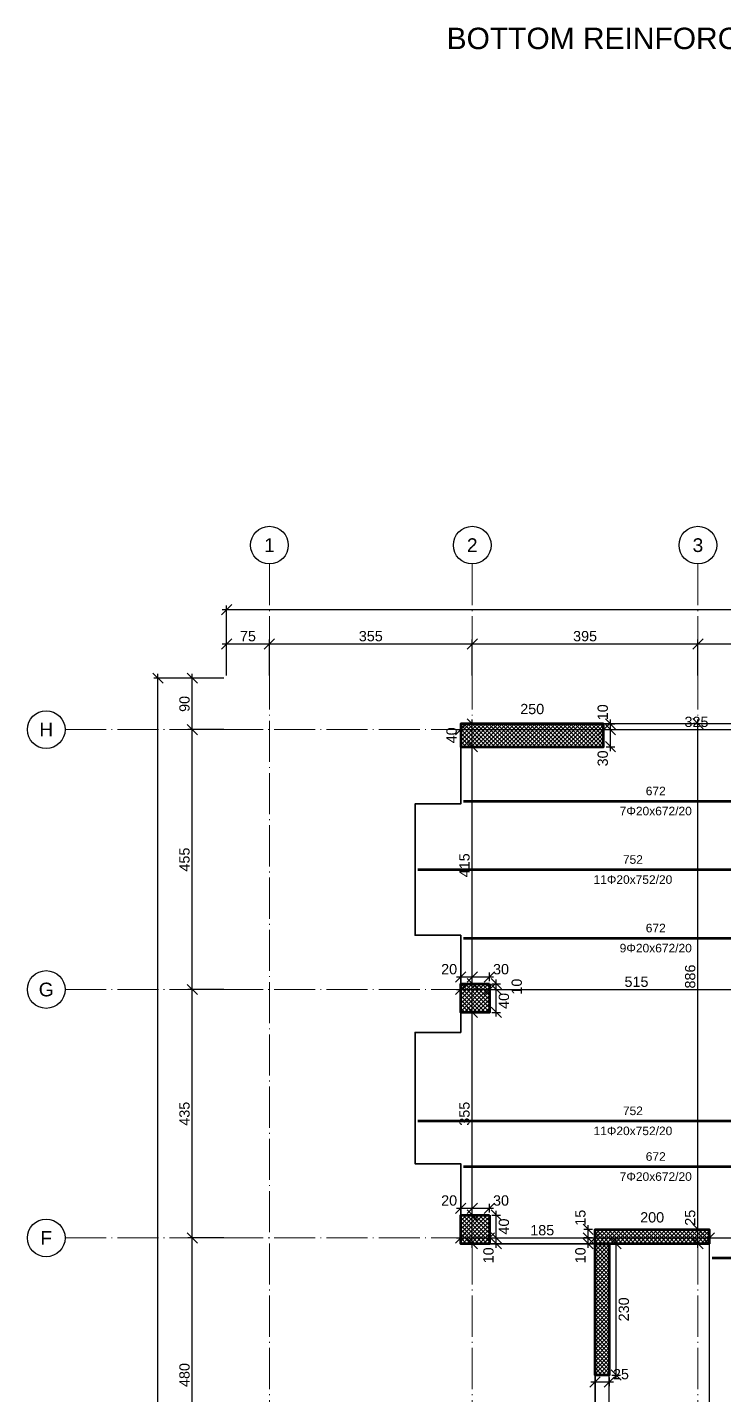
# Model space of a CAD drawing. Header units: millimetres. Extents: x -404 to 6018, y -5139 to 7890.
# Drawn here: x -349 to 870, y -2904 to -511 of the extents above; entities that cross this region are included whole.
import ezdxf
from ezdxf.enums import TextEntityAlignment as Align

# ---------------------------------------------------------------- set-up
doc = ezdxf.new("R2010")
doc.units = ezdxf.units.MM
doc.linetypes.add('ZWCAD_ISO04W100', pattern=[30.5, 24, -3, 0.5, -3])
for name, color, linetype, lineweight in [('AXIS LINES', 255, 'ZWCAD_ISO04W100', 13), ('COLUMN', 140, 'Continuous', 53), ('SLAB', 3, 'Continuous', 35), ('WALL', 10, 'Continuous', 53)]:
    doc.layers.add(name, color=color, linetype=linetype, lineweight=lineweight)
for name, color, linetype in [('FW_AXIS', 7, 'Continuous'), ('FW_COLUMN_HATCH', 8, 'Continuous'), ('FW_DIM', 7, 'Continuous'), ('FW_WALL_HATCH', 8, 'Continuous'), ('OPENING', 7, 'Continuous'), ('REB_NOTES', 7, 'Continuous'), ('REB_TOP_MESH_X', 5, 'Continuous'), ('REB_TOP_MESH_X_TEXT', 5, 'Continuous')]:
    doc.layers.add(name, color=color, linetype=linetype)
doc.styles.add('REBAR_TXT', font='arial.ttf')
doc.styles.get("Standard").update_dxf_attribs({"font": 'arial.ttf'})
doc.dimstyles.new('FW_DIM', dxfattribs={"dimtxt": 18, "dimasz": 9, "dimexe": 7.5, "dimexo": 4.5, "dimgap": 4.5, "dimtad": 1, "dimdec": 0, "dimtxsty": 'Standard', "dimtsz": 9, "dimcen": 2.5, "dimdle": 7.5, "dimclrd": 256, "dimclre": 256, "dimclrt": 7, "dimazin": 3, "dimtfac": 1, "dimtmove": 2, "dimatfit": 3})
doc.dimstyles.new('REBAR M-200', dxfattribs={"dimtxt": 15, "dimasz": 15, "dimexe": 25, "dimexo": 12.5, "dimgap": 10, "dimtad": 1, "dimdec": 0, "dimtxsty": 'Standard', "dimblk": 'NONE', "dimcen": 50, "dimse1": 1, "dimse2": 1, "dimclrd": 6, "dimclre": 6, "dimclrt": 7, "dimazin": 3, "dimtfac": 1, "dimtmove": 2, "dimatfit": 3, "dimldrblk": 'NONE', "dimlwd": 53})

# ---------------------------------------------------------------- blocks, each defined once
blk = doc.blocks.new('*D818')
at = {"color": 6, "lineweight": 53}
blk.add_line((335, -2425.1), (1087.5, -2425.1), dxfattribs=at)
at = {"layer": 'Defpoints'}
for p in [(335, -2425.1), (335, -2425.1), (1087.5, -2425.1)]:
    blk.add_point(p, dxfattribs=at)
at = {"layer": 'REB_TOP_MESH_X', "color": 7, "insert": (711.2, -2407.6), "char_height": 15, "attachment_point": 5}
blk.add_mtext('752', dxfattribs=at)
blk = doc.blocks.new('_NONE')
blk = doc.blocks.new('*D822')
at = {"color": 6, "lineweight": 53}
blk.add_line((335, -1985.1), (1087.5, -1985.1), dxfattribs=at)
at = {"layer": 'Defpoints'}
for p in [(335, -1985.1), (335, -1985.1), (1087.5, -1985.1)]:
    blk.add_point(p, dxfattribs=at)
at = {"layer": 'REB_TOP_MESH_X', "color": 7, "insert": (711.2, -1967.6), "char_height": 15, "attachment_point": 5}
blk.add_mtext('752', dxfattribs=at)
blk = doc.blocks.new('*D826')
at = {"color": 6, "lineweight": 53}
blk.add_line((415, -2105.1), (1087.5, -2105.1), dxfattribs=at)
at = {"layer": 'Defpoints'}
for p in [(415, -2105.1), (415, -2105.1), (1087.5, -2105.1)]:
    blk.add_point(p, dxfattribs=at)
at = {"layer": 'REB_TOP_MESH_X', "color": 7, "insert": (751.2, -2087.6), "char_height": 15, "attachment_point": 5}
blk.add_mtext('672', dxfattribs=at)
blk = doc.blocks.new('*D834')
at = {"color": 6, "lineweight": 53}
blk.add_line((415, -2505.1), (1087.5, -2505.1), dxfattribs=at)
at = {"layer": 'Defpoints'}
for p in [(415, -2505.1), (415, -2505.1), (1087.5, -2505.1)]:
    blk.add_point(p, dxfattribs=at)
at = {"layer": 'REB_TOP_MESH_X', "color": 7, "insert": (751.2, -2487.6), "char_height": 15, "attachment_point": 5}
blk.add_mtext('672', dxfattribs=at)
blk = doc.blocks.new('*D838')
at = {"color": 6, "lineweight": 53}
blk.add_line((415, -1865.1), (1087.5, -1865.1), dxfattribs=at)
at = {"layer": 'Defpoints'}
for p in [(415, -1865.1), (415, -1865.1), (1087.5, -1865.1)]:
    blk.add_point(p, dxfattribs=at)
at = {"layer": 'REB_TOP_MESH_X', "color": 7, "insert": (751.2, -1847.6), "char_height": 15, "attachment_point": 5}
blk.add_mtext('672', dxfattribs=at)
blk = doc.blocks.new('*D894')
at = {"color": 6, "lineweight": 53}
blk.add_line((850, -2665.1), (1674, -2665.1), dxfattribs=at)
at = {"layer": 'Defpoints'}
for p in [(850, -2665.1), (850, -2665.1), (1674, -2665.1)]:
    blk.add_point(p, dxfattribs=at)
at = {"layer": 'REB_TOP_MESH_X', "color": 7, "insert": (1262, -2647.6), "char_height": 15, "attachment_point": 5}
blk.add_mtext('824', dxfattribs=at)
blk = doc.blocks.new('_Oblique')
at = {"color": 0, "linetype": 'ByBlock', "lineweight": -2}
blk.add_line((-0.5, -0.5), (0.5, 0.5), dxfattribs=at)
blk = doc.blocks.new('*D911')
for p, q in [((640.4, -2630.1), (625.4, -2630.1)), ((632.9, -2647.6), (632.9, -2622.6)), ((640.4, -2640.1), (625.4, -2640.1))]:
    blk.add_line(p, q)
at = {"layer": 'Defpoints'}
for p in [(644.9, -2630.1), (632.9, -2640.1), (644.9, -2640.1)]:
    blk.add_point(p, dxfattribs=at)
at = {"layer": 'FW_DIM', "xscale": 18, "yscale": 18, "rotation": 90}
for p in [(632.9, -2630.1), (632.9, -2640.1)]:
    blk.add_blockref('_OBLIQUE', p, dxfattribs=at)
at = {"layer": 'FW_DIM', "color": 7, "insert": (619.4, -2660.5), "char_height": 18, "attachment_point": 5, "rotation": 90}
blk.add_mtext('10', dxfattribs=at)
blk = doc.blocks.new('*D912')
for p, q in [((632.9, -2637.6), (632.9, -2607.6)), ((640.4, -2615.1), (625.4, -2615.1)), ((640.4, -2630.1), (625.4, -2630.1))]:
    blk.add_line(p, q)
at = {"layer": 'Defpoints'}
for p in [(632.9, -2630.1), (644.9, -2615.1), (644.9, -2630.1)]:
    blk.add_point(p, dxfattribs=at)
at = {"layer": 'FW_DIM', "xscale": 18, "yscale": 18, "rotation": 90}
for p in [(632.9, -2615.1), (632.9, -2630.1)]:
    blk.add_blockref('_OBLIQUE', p, dxfattribs=at)
at = {"layer": 'FW_DIM', "color": 7, "insert": (619.4, -2594.7), "char_height": 18, "attachment_point": 5, "rotation": 90}
blk.add_mtext('15', dxfattribs=at)
blk = doc.blocks.new('*D913')
for p, q in [((637.4, -2882.1), (677.4, -2882.1)), ((644.9, -2874.6), (644.9, -2889.6)), ((669.9, -2874.6), (669.9, -2889.6))]:
    blk.add_line(p, q)
at = {"layer": 'Defpoints'}
for p in [(644.9, -2870.1), (669.9, -2870.1), (644.9, -2882.1)]:
    blk.add_point(p, dxfattribs=at)
at = {"layer": 'FW_DIM', "xscale": 18, "yscale": 18}
for p in [(644.9, -2882.1), (669.9, -2882.1)]:
    blk.add_blockref('_OBLIQUE', p, dxfattribs=at)
at = {"layer": 'FW_DIM', "color": 7, "insert": (690.3, -2868.6), "char_height": 18, "attachment_point": 5}
blk.add_mtext('25', dxfattribs=at)
blk = doc.blocks.new('*D914')
for p, q in [((681.9, -2877.6), (681.9, -2632.6)), ((674.4, -2640.1), (689.4, -2640.1)), ((674.4, -2870.1), (689.4, -2870.1))]:
    blk.add_line(p, q)
at = {"layer": 'Defpoints'}
for p in [(669.9, -2640.1), (669.9, -2870.1), (681.9, -2870.1)]:
    blk.add_point(p, dxfattribs=at)
at = {"layer": 'FW_DIM', "xscale": 18, "yscale": 18, "rotation": 90}
for p in [(681.9, -2640.1), (681.9, -2870.1)]:
    blk.add_blockref('_OBLIQUE', p, dxfattribs=at)
at = {"layer": 'FW_DIM', "color": 7, "insert": (695.4, -2755.1), "char_height": 18, "attachment_point": 5, "rotation": 90}
blk.add_mtext('230', dxfattribs=at)
blk = doc.blocks.new('*D915')
for p, q in [((664.5, -1740.1), (679.5, -1740.1)), ((672, -1777.6), (672, -1732.6)), ((664.5, -1770.1), (679.5, -1770.1))]:
    blk.add_line(p, q)
at = {"layer": 'Defpoints'}
for p in [(660, -1740.1), (660, -1770.1), (672, -1770.1)]:
    blk.add_point(p, dxfattribs=at)
at = {"layer": 'FW_DIM', "xscale": 18, "yscale": 18, "rotation": 90}
for p in [(672, -1740.1), (672, -1770.1)]:
    blk.add_blockref('_OBLIQUE', p, dxfattribs=at)
at = {"layer": 'FW_DIM', "color": 7, "insert": (658.5, -1790.5), "char_height": 18, "attachment_point": 5, "rotation": 90}
blk.add_mtext('30', dxfattribs=at)
blk = doc.blocks.new('*D916')
for p, q in [((672, -1747.6), (672, -1722.6)), ((664.5, -1730.1), (679.5, -1730.1)), ((664.5, -1740.1), (679.5, -1740.1))]:
    blk.add_line(p, q)
at = {"layer": 'Defpoints'}
for p in [(660, -1730.1), (660, -1740.1), (672, -1740.1)]:
    blk.add_point(p, dxfattribs=at)
at = {"layer": 'FW_DIM', "xscale": 18, "yscale": 18, "rotation": 90}
for p in [(672, -1730.1), (672, -1740.1)]:
    blk.add_blockref('_OBLIQUE', p, dxfattribs=at)
at = {"layer": 'FW_DIM', "color": 7, "insert": (658.5, -1709.7), "char_height": 18, "attachment_point": 5, "rotation": 90}
blk.add_mtext('10', dxfattribs=at)
blk = doc.blocks.new('*D937')
for p, q in [((402.5, -2173.1), (437.5, -2173.1)), ((410, -2180.6), (410, -2165.6)), ((430, -2180.6), (430, -2165.6))]:
    blk.add_line(p, q)
at = {"layer": 'Defpoints'}
for p in [(410, -2173.1), (410, -2185.1), (430, -2185.1)]:
    blk.add_point(p, dxfattribs=at)
at = {"layer": 'FW_DIM', "xscale": 18, "yscale": 18}
for p in [(410, -2173.1), (430, -2173.1)]:
    blk.add_blockref('_OBLIQUE', p, dxfattribs=at)
at = {"layer": 'FW_DIM', "color": 7, "insert": (389.6, -2159.6), "char_height": 18, "attachment_point": 5}
blk.add_mtext('20', dxfattribs=at)
blk = doc.blocks.new('*D938')
for p, q in [((422.5, -2173.1), (467.5, -2173.1)), ((430, -2180.6), (430, -2165.6)), ((460, -2180.6), (460, -2165.6))]:
    blk.add_line(p, q)
at = {"layer": 'Defpoints'}
for p in [(430, -2173.1), (430, -2185.1), (460, -2185.1)]:
    blk.add_point(p, dxfattribs=at)
at = {"layer": 'FW_DIM', "xscale": 18, "yscale": 18}
for p in [(430, -2173.1), (460, -2173.1)]:
    blk.add_blockref('_OBLIQUE', p, dxfattribs=at)
at = {"layer": 'FW_DIM', "color": 7, "insert": (480.4, -2159.6), "char_height": 18, "attachment_point": 5}
blk.add_mtext('30', dxfattribs=at)
blk = doc.blocks.new('*D939')
for p, q in [((464.5, -2195.1), (479.5, -2195.1)), ((472, -2242.6), (472, -2187.6)), ((464.5, -2235.1), (479.5, -2235.1))]:
    blk.add_line(p, q)
at = {"layer": 'Defpoints'}
for p in [(460, -2195.1), (460, -2235.1), (472, -2235.1)]:
    blk.add_point(p, dxfattribs=at)
at = {"layer": 'FW_DIM', "xscale": 18, "yscale": 18, "rotation": 90}
for p in [(472, -2195.1), (472, -2235.1)]:
    blk.add_blockref('_OBLIQUE', p, dxfattribs=at)
at = {"layer": 'FW_DIM', "color": 7, "insert": (485.5, -2215.1), "char_height": 18, "attachment_point": 5, "rotation": 90}
blk.add_mtext('40', dxfattribs=at)
blk = doc.blocks.new('*D940')
for p, q in [((472, -2202.6), (472, -2177.6)), ((464.5, -2185.1), (479.5, -2185.1)), ((464.5, -2195.1), (479.5, -2195.1))]:
    blk.add_line(p, q)
at = {"layer": 'Defpoints'}
for p in [(460, -2185.1), (460, -2195.1), (472, -2195.1)]:
    blk.add_point(p, dxfattribs=at)
at = {"layer": 'FW_DIM', "xscale": 18, "yscale": 18, "rotation": 90}
for p in [(472, -2185.1), (472, -2195.1)]:
    blk.add_blockref('_OBLIQUE', p, dxfattribs=at)
at = {"layer": 'FW_DIM', "color": 7, "insert": (508, -2190.1), "char_height": 18, "attachment_point": 5, "rotation": 90}
blk.add_mtext('10', dxfattribs=at)
blk = doc.blocks.new('*D949')
for p, q in [((402.5, -2578.1), (437.5, -2578.1)), ((410, -2585.6), (410, -2570.6)), ((430, -2585.6), (430, -2570.6))]:
    blk.add_line(p, q)
at = {"layer": 'Defpoints'}
for p in [(410, -2578.1), (410, -2590.1), (430, -2590.1)]:
    blk.add_point(p, dxfattribs=at)
at = {"layer": 'FW_DIM', "xscale": 18, "yscale": 18}
for p in [(410, -2578.1), (430, -2578.1)]:
    blk.add_blockref('_OBLIQUE', p, dxfattribs=at)
at = {"layer": 'FW_DIM', "color": 7, "insert": (389.6, -2564.6), "char_height": 18, "attachment_point": 5}
blk.add_mtext('20', dxfattribs=at)
blk = doc.blocks.new('*D950')
for p, q in [((422.5, -2578.1), (467.5, -2578.1)), ((430, -2585.6), (430, -2570.6)), ((460, -2585.6), (460, -2570.6))]:
    blk.add_line(p, q)
at = {"layer": 'Defpoints'}
for p in [(430, -2578.1), (430, -2590.1), (460, -2590.1)]:
    blk.add_point(p, dxfattribs=at)
at = {"layer": 'FW_DIM', "xscale": 18, "yscale": 18}
for p in [(430, -2578.1), (460, -2578.1)]:
    blk.add_blockref('_OBLIQUE', p, dxfattribs=at)
at = {"layer": 'FW_DIM', "color": 7, "insert": (480.4, -2564.6), "char_height": 18, "attachment_point": 5}
blk.add_mtext('30', dxfattribs=at)
blk = doc.blocks.new('*D951')
for p, q in [((464.5, -2630.1), (479.5, -2630.1)), ((472, -2647.6), (472, -2622.6)), ((464.5, -2640.1), (479.5, -2640.1))]:
    blk.add_line(p, q)
at = {"layer": 'Defpoints'}
for p in [(460, -2630.1), (460, -2640.1), (472, -2640.1)]:
    blk.add_point(p, dxfattribs=at)
at = {"layer": 'FW_DIM', "xscale": 18, "yscale": 18, "rotation": 90}
for p in [(472, -2630.1), (472, -2640.1)]:
    blk.add_blockref('_OBLIQUE', p, dxfattribs=at)
at = {"layer": 'FW_DIM', "color": 7, "insert": (458.5, -2660.5), "char_height": 18, "attachment_point": 5, "rotation": 90}
blk.add_mtext('10', dxfattribs=at)
blk = doc.blocks.new('*D952')
for p, q in [((472, -2637.6), (472, -2582.6)), ((464.5, -2590.1), (479.5, -2590.1)), ((464.5, -2630.1), (479.5, -2630.1))]:
    blk.add_line(p, q)
at = {"layer": 'Defpoints'}
for p in [(460, -2590.1), (460, -2630.1), (472, -2630.1)]:
    blk.add_point(p, dxfattribs=at)
at = {"layer": 'FW_DIM', "xscale": 18, "yscale": 18, "rotation": 90}
for p in [(472, -2590.1), (472, -2630.1)]:
    blk.add_blockref('_OBLIQUE', p, dxfattribs=at)
at = {"layer": 'FW_DIM', "color": 7, "insert": (485.5, -2610.1), "char_height": 18, "attachment_point": 5, "rotation": 90}
blk.add_mtext('40', dxfattribs=at)
blk = doc.blocks.new('*D1004')
for p, q in [((402.5, -2630.1), (467.5, -2630.1)), ((410, -2625.6), (410, -2622.6)), ((460, -2625.6), (460, -2622.6))]:
    blk.add_line(p, q)
at = {"layer": 'Defpoints'}
for p in [(410, -2630.1), (410, -2630.1), (460, -2630.1)]:
    blk.add_point(p, dxfattribs=at)
at = {"layer": 'FW_DIM', "xscale": 18, "yscale": 18}
for p in [(410, -2630.1), (460, -2630.1)]:
    blk.add_blockref('_OBLIQUE', p, dxfattribs=at)
blk = doc.blocks.new('*D1005')
for p, q in [((452.5, -2630.1), (652.4, -2630.1)), ((460, -2625.6), (460, -2622.6)), ((644.9, -2625.6), (644.9, -2622.6))]:
    blk.add_line(p, q)
at = {"layer": 'Defpoints'}
for p in [(460, -2630.1), (460, -2630.1), (644.9, -2630.1)]:
    blk.add_point(p, dxfattribs=at)
at = {"layer": 'FW_DIM', "xscale": 18, "yscale": 18}
for p in [(460, -2630.1), (644.9, -2630.1)]:
    blk.add_blockref('_OBLIQUE', p, dxfattribs=at)
at = {"layer": 'FW_DIM', "color": 7, "insert": (552.5, -2616.6), "char_height": 18, "attachment_point": 5}
blk.add_mtext('185', dxfattribs=at)
blk = doc.blocks.new('*D1006')
for p, q in [((637.4, -2630.1), (852.4, -2630.1)), ((644.9, -2625.6), (644.9, -2622.6)), ((844.9, -2625.6), (844.9, -2622.6))]:
    blk.add_line(p, q)
at = {"layer": 'Defpoints'}
for p in [(644.9, -2630.1), (644.9, -2630.1), (844.9, -2630.1)]:
    blk.add_point(p, dxfattribs=at)
at = {"layer": 'FW_DIM', "xscale": 18, "yscale": 18}
for p in [(644.9, -2630.1), (844.9, -2630.1)]:
    blk.add_blockref('_OBLIQUE', p, dxfattribs=at)
at = {"layer": 'FW_DIM', "color": 7, "insert": (744.9, -2594.1), "char_height": 18, "attachment_point": 5}
blk.add_mtext('200', dxfattribs=at)
blk = doc.blocks.new('*D1007')
for p, q in [((837.4, -2630.1), (982.5, -2630.1)), ((844.9, -2625.6), (844.9, -2622.6)), ((975, -2625.6), (975, -2622.6))]:
    blk.add_line(p, q)
at = {"layer": 'Defpoints'}
for p in [(844.9, -2630.1), (844.9, -2630.1), (975, -2630.1)]:
    blk.add_point(p, dxfattribs=at)
at = {"layer": 'FW_DIM', "xscale": 18, "yscale": 18}
for p in [(844.9, -2630.1), (975, -2630.1)]:
    blk.add_blockref('_OBLIQUE', p, dxfattribs=at)
at = {"layer": 'FW_DIM', "color": 7, "insert": (910, -2616.6), "char_height": 18, "attachment_point": 5}
blk.add_mtext('130', dxfattribs=at)
blk = doc.blocks.new('*D1012')
for p, q in [((402.4, -2195.1), (467.5, -2195.1)), ((409.9, -2190.6), (409.9, -2187.6)), ((460, -2190.6), (460, -2187.6))]:
    blk.add_line(p, q)
at = {"layer": 'Defpoints'}
for p in [(409.9, -2195.1), (409.9, -2195.1), (460, -2195.1)]:
    blk.add_point(p, dxfattribs=at)
at = {"layer": 'FW_DIM', "xscale": 18, "yscale": 18}
for p in [(409.9, -2195.1), (460, -2195.1)]:
    blk.add_blockref('_OBLIQUE', p, dxfattribs=at)
blk = doc.blocks.new('*D1013')
for p, q in [((452.5, -2195.1), (982.5, -2195.1)), ((460, -2190.6), (460, -2187.6)), ((975, -2190.6), (975, -2187.6))]:
    blk.add_line(p, q)
at = {"layer": 'Defpoints'}
for p in [(460, -2195.1), (460, -2195.1), (975, -2195.1)]:
    blk.add_point(p, dxfattribs=at)
at = {"layer": 'FW_DIM', "xscale": 18, "yscale": 18}
for p in [(460, -2195.1), (975, -2195.1)]:
    blk.add_blockref('_OBLIQUE', p, dxfattribs=at)
at = {"layer": 'FW_DIM', "color": 7, "insert": (717.5, -2181.6), "char_height": 18, "attachment_point": 5}
blk.add_mtext('515', dxfattribs=at)
blk = doc.blocks.new('*D1018')
for p, q in [((402.5, -1740.1), (667.5, -1740.1)), ((410, -1735.6), (410, -1732.6)), ((660, -1735.6), (660, -1732.6))]:
    blk.add_line(p, q)
at = {"layer": 'Defpoints'}
for p in [(410, -1740.1), (410, -1740.1), (660, -1740.1)]:
    blk.add_point(p, dxfattribs=at)
at = {"layer": 'FW_DIM', "xscale": 18, "yscale": 18}
for p in [(410, -1740.1), (660, -1740.1)]:
    blk.add_blockref('_OBLIQUE', p, dxfattribs=at)
at = {"layer": 'FW_DIM', "color": 7, "insert": (535, -1704.1), "char_height": 18, "attachment_point": 5}
blk.add_mtext('250', dxfattribs=at)
blk = doc.blocks.new('*D1019')
for p, q in [((652.5, -1740.1), (992.5, -1740.1)), ((660, -1735.6), (660, -1732.6)), ((985, -1735.6), (985, -1732.6))]:
    blk.add_line(p, q)
at = {"layer": 'Defpoints'}
for p in [(660, -1740.1), (660, -1740.1), (985, -1740.1)]:
    blk.add_point(p, dxfattribs=at)
at = {"layer": 'FW_DIM', "xscale": 18, "yscale": 18}
for p in [(660, -1740.1), (985, -1740.1)]:
    blk.add_blockref('_OBLIQUE', p, dxfattribs=at)
at = {"layer": 'FW_DIM', "color": 7, "insert": (822.5, -1726.6), "char_height": 18, "attachment_point": 5}
blk.add_mtext('325', dxfattribs=at)
blk = doc.blocks.new('*D1034')
for p, q in [((430, -2647.6), (430, -2582.6)), ((425.5, -2590.1), (422.5, -2590.1)), ((425.5, -2640.1), (422.5, -2640.1))]:
    blk.add_line(p, q)
at = {"layer": 'Defpoints'}
for p in [(430, -2590.1), (430, -2640.1), (430, -2640.1)]:
    blk.add_point(p, dxfattribs=at)
at = {"layer": 'FW_DIM', "xscale": 18, "yscale": 18, "rotation": 90}
for p in [(430, -2590.1), (430, -2640.1)]:
    blk.add_blockref('_OBLIQUE', p, dxfattribs=at)
blk = doc.blocks.new('*D1035')
for p, q in [((425.5, -2235.1), (422.5, -2235.1)), ((430, -2597.6), (430, -2227.6)), ((425.5, -2590.1), (422.5, -2590.1))]:
    blk.add_line(p, q)
at = {"layer": 'Defpoints'}
for p in [(430, -2235.1), (430, -2590.1), (430, -2590.1)]:
    blk.add_point(p, dxfattribs=at)
at = {"layer": 'FW_DIM', "xscale": 18, "yscale": 18, "rotation": 90}
for p in [(430, -2235.1), (430, -2590.1)]:
    blk.add_blockref('_OBLIQUE', p, dxfattribs=at)
at = {"layer": 'FW_DIM', "color": 7, "insert": (416.5, -2412.6), "char_height": 18, "attachment_point": 5, "rotation": 90}
blk.add_mtext('355', dxfattribs=at)
blk = doc.blocks.new('*D1036')
for p, q in [((430, -2242.6), (430, -2177.6)), ((425.5, -2185.1), (422.5, -2185.1)), ((425.5, -2235.1), (422.5, -2235.1))]:
    blk.add_line(p, q)
at = {"layer": 'Defpoints'}
for p in [(430, -2185.1), (430, -2235.1), (430, -2235.1)]:
    blk.add_point(p, dxfattribs=at)
at = {"layer": 'FW_DIM', "xscale": 18, "yscale": 18, "rotation": 90}
for p in [(430, -2185.1), (430, -2235.1)]:
    blk.add_blockref('_OBLIQUE', p, dxfattribs=at)
blk = doc.blocks.new('*D1037')
for p, q in [((425.5, -1770.1), (422.5, -1770.1)), ((430, -2192.6), (430, -1762.6)), ((425.5, -2185.1), (422.5, -2185.1))]:
    blk.add_line(p, q)
at = {"layer": 'Defpoints'}
for p in [(430, -1770.1), (430, -2185.1), (430, -2185.1)]:
    blk.add_point(p, dxfattribs=at)
at = {"layer": 'FW_DIM', "xscale": 18, "yscale": 18, "rotation": 90}
for p in [(430, -1770.1), (430, -2185.1)]:
    blk.add_blockref('_OBLIQUE', p, dxfattribs=at)
at = {"layer": 'FW_DIM', "color": 7, "insert": (416.5, -1977.6), "char_height": 18, "attachment_point": 5, "rotation": 90}
blk.add_mtext('415', dxfattribs=at)
blk = doc.blocks.new('*D1038')
for p, q in [((430, -1777.6), (430, -1722.6)), ((425.5, -1730.1), (422.5, -1730.1)), ((425.5, -1770.1), (422.5, -1770.1))]:
    blk.add_line(p, q)
at = {"layer": 'Defpoints'}
for p in [(430, -1730.1), (430, -1770.1), (430, -1770.1)]:
    blk.add_point(p, dxfattribs=at)
at = {"layer": 'FW_DIM', "xscale": 18, "yscale": 18, "rotation": 90}
for p in [(430, -1730.1), (430, -1770.1)]:
    blk.add_blockref('_OBLIQUE', p, dxfattribs=at)
at = {"layer": 'FW_DIM', "color": 7, "insert": (394, -1750.1), "char_height": 18, "attachment_point": 5, "rotation": 90}
blk.add_mtext('40', dxfattribs=at)
blk = doc.blocks.new('*D1045')
for p, q in [((825, -2647.6), (825, -2607.6)), ((820.5, -2615.1), (817.5, -2615.1)), ((820.5, -2640.1), (817.5, -2640.1))]:
    blk.add_line(p, q)
at = {"layer": 'Defpoints'}
for p in [(825, -2615.1), (825, -2640.1), (825, -2640.1)]:
    blk.add_point(p, dxfattribs=at)
at = {"layer": 'FW_DIM', "xscale": 18, "yscale": 18, "rotation": 90}
for p in [(825, -2615.1), (825, -2640.1)]:
    blk.add_blockref('_OBLIQUE', p, dxfattribs=at)
at = {"layer": 'FW_DIM', "color": 7, "insert": (811.5, -2594.7), "char_height": 18, "attachment_point": 5, "rotation": 90}
blk.add_mtext('25', dxfattribs=at)
blk = doc.blocks.new('*D1046')
for p, q in [((825, -2622.6), (825, -1722.1)), ((820.5, -1729.6), (817.5, -1729.6)), ((820.5, -2615.1), (817.5, -2615.1))]:
    blk.add_line(p, q)
at = {"layer": 'Defpoints'}
for p in [(825, -1729.6), (825, -2615.1), (825, -2615.1)]:
    blk.add_point(p, dxfattribs=at)
at = {"layer": 'FW_DIM', "xscale": 18, "yscale": 18, "rotation": 90}
for p in [(825, -1729.6), (825, -2615.1)]:
    blk.add_blockref('_OBLIQUE', p, dxfattribs=at)
at = {"layer": 'FW_DIM', "color": 7, "insert": (811.5, -2172.4), "char_height": 18, "attachment_point": 5, "rotation": 90}
blk.add_mtext('886', dxfattribs=at)
blk = doc.blocks.new('*D1069')
for p, q in [((-7.5, -1590), (82.5, -1590)), ((0, -1645.5), (0, -1582.5)), ((75, -1645.5), (75, -1582.5))]:
    blk.add_line(p, q)
at = {"layer": 'Defpoints'}
for p in [(0, -1590), (0, -1650), (75, -1650)]:
    blk.add_point(p, dxfattribs=at)
at = {"layer": 'FW_DIM', "xscale": 18, "yscale": 18}
for p in [(0, -1590), (75, -1590)]:
    blk.add_blockref('_OBLIQUE', p, dxfattribs=at)
at = {"layer": 'FW_DIM', "color": 7, "insert": (37.5, -1576.5), "char_height": 18, "attachment_point": 5}
blk.add_mtext('75', dxfattribs=at)
blk = doc.blocks.new('*D1070')
for p, q in [((67.5, -1590), (437.5, -1590)), ((75, -1645.5), (75, -1582.5)), ((430, -1645.5), (430, -1582.5))]:
    blk.add_line(p, q)
at = {"layer": 'Defpoints'}
for p in [(75, -1590), (75, -1650), (430, -1650)]:
    blk.add_point(p, dxfattribs=at)
at = {"layer": 'FW_DIM', "xscale": 18, "yscale": 18}
for p in [(75, -1590), (430, -1590)]:
    blk.add_blockref('_OBLIQUE', p, dxfattribs=at)
at = {"layer": 'FW_DIM', "color": 7, "insert": (252.5, -1576.5), "char_height": 18, "attachment_point": 5}
blk.add_mtext('355', dxfattribs=at)
blk = doc.blocks.new('*D1071')
for p, q in [((422.5, -1590), (832.5, -1590)), ((430, -1645.5), (430, -1582.5)), ((825, -1645.5), (825, -1582.5))]:
    blk.add_line(p, q)
at = {"layer": 'Defpoints'}
for p in [(430, -1590), (430, -1650), (825, -1650)]:
    blk.add_point(p, dxfattribs=at)
at = {"layer": 'FW_DIM', "xscale": 18, "yscale": 18}
for p in [(430, -1590), (825, -1590)]:
    blk.add_blockref('_OBLIQUE', p, dxfattribs=at)
at = {"layer": 'FW_DIM', "color": 7, "insert": (627.5, -1576.5), "char_height": 18, "attachment_point": 5}
blk.add_mtext('395', dxfattribs=at)
blk = doc.blocks.new('*D1072')
for p, q in [((817.5, -1590), (1012.5, -1590)), ((825, -1645.5), (825, -1582.5)), ((1005, -1645.5), (1005, -1582.5))]:
    blk.add_line(p, q)
at = {"layer": 'Defpoints'}
for p in [(825, -1590), (825, -1650), (1005, -1650)]:
    blk.add_point(p, dxfattribs=at)
at = {"layer": 'FW_DIM', "xscale": 18, "yscale": 18}
for p in [(825, -1590), (1005, -1590)]:
    blk.add_blockref('_OBLIQUE', p, dxfattribs=at)
at = {"layer": 'FW_DIM', "color": 7, "insert": (915, -1576.5), "char_height": 18, "attachment_point": 5}
blk.add_mtext('180', dxfattribs=at)
blk = doc.blocks.new('*D1081')
for p, q in [((-7.5, -1530), (1857.5, -1530)), ((0, -1645.5), (0, -1522.5)), ((1850, -1645.5), (1850, -1522.5))]:
    blk.add_line(p, q)
at = {"layer": 'Defpoints'}
for p in [(0, -1530), (0, -1650), (1850, -1650)]:
    blk.add_point(p, dxfattribs=at)
at = {"layer": 'FW_DIM', "xscale": 18, "yscale": 18}
for p in [(0, -1530), (1850, -1530)]:
    blk.add_blockref('_OBLIQUE', p, dxfattribs=at)
at = {"layer": 'FW_DIM', "color": 7, "insert": (925, -1516.5), "char_height": 18, "attachment_point": 5}
blk.add_mtext('1850', dxfattribs=at)
blk = doc.blocks.new('*D1087')
for p, q in [((-4.5, -2630.1), (-67.5, -2630.1)), ((-60, -3117.6), (-60, -2622.6)), ((-4.5, -3110.1), (-67.5, -3110.1))]:
    blk.add_line(p, q)
at = {"layer": 'Defpoints'}
for p in [(0, -2630.1), (-60, -3110.1), (0, -3110.1)]:
    blk.add_point(p, dxfattribs=at)
at = {"layer": 'FW_DIM', "xscale": 18, "yscale": 18, "rotation": 90}
for p in [(-60, -2630.1), (-60, -3110.1)]:
    blk.add_blockref('_OBLIQUE', p, dxfattribs=at)
at = {"layer": 'FW_DIM', "color": 7, "insert": (-73.5, -2870.1), "char_height": 18, "attachment_point": 5, "rotation": 90}
blk.add_mtext('480', dxfattribs=at)
blk = doc.blocks.new('*D1088')
for p, q in [((-4.5, -2195.1), (-67.5, -2195.1)), ((-60, -2637.6), (-60, -2187.6)), ((-4.5, -2630.1), (-67.5, -2630.1))]:
    blk.add_line(p, q)
at = {"layer": 'Defpoints'}
for p in [(0, -2195.1), (-60, -2630.1), (0, -2630.1)]:
    blk.add_point(p, dxfattribs=at)
at = {"layer": 'FW_DIM', "xscale": 18, "yscale": 18, "rotation": 90}
for p in [(-60, -2195.1), (-60, -2630.1)]:
    blk.add_blockref('_OBLIQUE', p, dxfattribs=at)
at = {"layer": 'FW_DIM', "color": 7, "insert": (-73.5, -2412.6), "char_height": 18, "attachment_point": 5, "rotation": 90}
blk.add_mtext('435', dxfattribs=at)
blk = doc.blocks.new('*D1089')
for p, q in [((-4.5, -1740.1), (-67.5, -1740.1)), ((-60, -2202.6), (-60, -1732.6)), ((-4.5, -2195.1), (-67.5, -2195.1))]:
    blk.add_line(p, q)
at = {"layer": 'Defpoints'}
for p in [(0, -1740.1), (-60, -2195.1), (0, -2195.1)]:
    blk.add_point(p, dxfattribs=at)
at = {"layer": 'FW_DIM', "xscale": 18, "yscale": 18, "rotation": 90}
for p in [(-60, -1740.1), (-60, -2195.1)]:
    blk.add_blockref('_OBLIQUE', p, dxfattribs=at)
at = {"layer": 'FW_DIM', "color": 7, "insert": (-73.5, -1967.6), "char_height": 18, "attachment_point": 5, "rotation": 90}
blk.add_mtext('455', dxfattribs=at)
blk = doc.blocks.new('*D1090')
for p, q in [((-4.5, -1650), (-67.5, -1650)), ((-60, -1747.6), (-60, -1642.5)), ((-4.5, -1740.1), (-67.5, -1740.1))]:
    blk.add_line(p, q)
at = {"layer": 'Defpoints'}
for p in [(0, -1650), (-60, -1740.1), (0, -1740.1)]:
    blk.add_point(p, dxfattribs=at)
at = {"layer": 'FW_DIM', "xscale": 18, "yscale": 18, "rotation": 90}
for p in [(-60, -1650), (-60, -1740.1)]:
    blk.add_blockref('_OBLIQUE', p, dxfattribs=at)
at = {"layer": 'FW_DIM', "color": 7, "insert": (-73.5, -1695.1), "char_height": 18, "attachment_point": 5, "rotation": 90}
blk.add_mtext('90', dxfattribs=at)
blk = doc.blocks.new('*D1100')
for p, q in [((-4.5, -1650), (-127.5, -1650)), ((-120, -4797.6), (-120, -1642.5)), ((-4.5, -4790.1), (-127.5, -4790.1))]:
    blk.add_line(p, q)
at = {"layer": 'Defpoints'}
for p in [(0, -1650), (-120, -4790.1), (0, -4790.1)]:
    blk.add_point(p, dxfattribs=at)
at = {"layer": 'FW_DIM', "xscale": 18, "yscale": 18, "rotation": 90}
for p in [(-120, -1650), (-120, -4790.1)]:
    blk.add_blockref('_OBLIQUE', p, dxfattribs=at)
at = {"layer": 'FW_DIM', "color": 7, "insert": (-133.5, -3220.1), "char_height": 18, "attachment_point": 5, "rotation": 90}
blk.add_mtext('3140', dxfattribs=at)

msp = doc.modelspace()

# ---------------------------------------------------------------- hatches: boundary and pattern name
at = {"layer": 'FW_COLUMN_HATCH'}
h = msp.add_hatch(dxfattribs=at)
h.set_pattern_fill('ANSI37', scale=1.6)
h.paths.add_polyline_path([(460, -2185.1), (460, -2235.1), (410, -2235.1), (410, -2185.1), (460, -2185.1), (460, -2185.1)])
h = msp.add_hatch(dxfattribs=at)
h.set_pattern_fill('ANSI37', scale=1.6)
h.paths.add_polyline_path([(460, -2590.1), (460, -2640.1), (410, -2640.1), (410, -2590.1), (460, -2590.1), (460, -2590.1)])
at = {"layer": 'FW_WALL_HATCH'}
h = msp.add_hatch(dxfattribs=at)
h.set_pattern_fill('ANSI37', scale=1.6)
h.paths.add_polyline_path([(660, -1730.1), (660, -1770.1), (410, -1770.1), (410, -1730.1), (660, -1730.1)])
h = msp.add_hatch(dxfattribs=at)
h.set_pattern_fill('ANSI37', scale=1.6)
h.paths.add_polyline_path([(644.9, -2640.1), (644.9, -2615.1), (844.9, -2615.1), (844.9, -2640.1), (669.9, -2640.1), (669.9, -2870.1), (644.9, -2870.1), (644.9, -2640.1)])

# ---------------------------------------------------------------- linework, layer by layer
at = {"layer": 'AXIS LINES', "color": 0, "ltscale": 3}
for points in [[(75, -1450.1), (75, -4990.2)], [(430, -1450.1), (430, -4990.2)], [(825, -1450.1), (825, -4990.2)], [(-282.6, -1740.1), (2132.4, -1740.1)], [(-282.6, -2195.1), (2132.4, -2195.1)], [(-282.6, -2630.1), (2132.4, -2630.1)]]:
    msp.add_lwpolyline(points, dxfattribs=at)
at = {"layer": 'COLUMN', "ltscale": 0.08}
for points in [[(460, -2185.1), (460, -2235.1), (410, -2235.1), (410, -2185.1), (460, -2185.1)], [(460, -2590.1), (460, -2640.1), (410, -2640.1), (410, -2590.1), (460, -2590.1)]]:
    msp.add_lwpolyline(points, dxfattribs=at)
at = {"layer": 'FW_AXIS'}
for centre in [(75, -1417.1), (430, -1417.1), (825, -1417.1), (-315.6, -1740.1), (-315.6, -2195.1), (-315.6, -2630.1)]:
    msp.add_circle(centre, 33, dxfattribs=at)
at = {"layer": 'OPENING'}
msp.add_lwpolyline([(844.9, -3260.1), (669.9, -3260.1), (669.9, -2640.1), (844.9, -2640.1)], close=True, dxfattribs=at)
at = {"layer": 'SLAB', "ltscale": 0.08}
msp.add_lwpolyline([(1780, -3210.2), (1779.9, -2690.1), (1679.9, -2690.1), (1679.9, -2640.1), (1850, -2640.1), (1850, -1730.1), (1215, -1730.1), (1215, -1650), (985, -1650), (985.1, -1729.4), (410, -1730.1), (410, -1870.2), (330, -1870.2), (329.9, -2100.1), (410, -2100.1), (409.9, -2270.1), (330, -2270.2), (329.9, -2500.1), (410, -2500.1), (410, -2640.1), (644.9, -2640.1), (644.9, -3100.1)], dxfattribs=at)
at = {"layer": 'WALL', "ltscale": 0.08}
msp.add_lwpolyline([(660, -1730.1), (410, -1730.1), (410, -1770.1), (660, -1770.1), (660, -1730.1)], dxfattribs=at)
for points in [[(844.9, -2640.1), (644.9, -2640.1), (644.9, -2615.1), (844.9, -2615.1)], [(644.9, -2640.1), (669.9, -2640.1), (669.9, -2870.1), (644.9, -2870.1)]]:
    msp.add_lwpolyline(points, close=True, dxfattribs=at)

# ---------------------------------------------------------------- texts
at = {"layer": 'FW_AXIS', "color": 7, "style": 'REBAR_TXT'}
for s, p in [('1', (75, -1417.1)), ('2', (430, -1417.1)), ('3', (825, -1417.1)), ('H', (-315.6, -1740.1)), ('G', (-315.6, -2195.1)), ('F', (-315.6, -2630.1))]:
    msp.add_text(s, height=24, dxfattribs=at).set_placement(p, align=Align.MIDDLE_CENTER)
at = {"layer": 'REB_NOTES', "color": 7, "style": 'REBAR_TXT'}
msp.add_text('BOTTOM REINFORCEMENT - DIRECTION X', height=37.5, dxfattribs=at).set_placement((925, -511.1), align=Align.TOP_CENTER)
at = {"layer": 'REB_TOP_MESH_X_TEXT', "color": 7, "style": 'REBAR_TXT'}
for s, p in [('7Φ20x672/20', (751.2, -1875.1)), ('11Φ20x752/20', (711.2, -1995.1)), ('9Φ20x672/20', (751.2, -2115.1)), ('11Φ20x752/20', (711.2, -2435.1)), ('7Φ20x672/20', (751.2, -2515.1))]:
    msp.add_text(s, height=15, dxfattribs=at).set_placement(p, align=Align.TOP_CENTER)

# ---------------------------------------------------------------- dimensions: what is measured, and where the dimension line sits
at = {"layer": 'FW_DIM'}
for base, p1, p2, picture, middle in [((0, -1530), (0, -1650), (1850, -1650), '*D1081', (925, -1516.5)), ((0, -1590), (0, -1650), (75, -1650), '*D1069', (37.5, -1576.5)), ((75, -1590), (75, -1650), (430, -1650), '*D1070', (252.5, -1576.5)), ((430, -1590), (430, -1650), (825, -1650), '*D1071', (627.5, -1576.5)), ((825, -1590), (825, -1650), (1005, -1650), '*D1072', (915, -1576.5))]:
    dim = msp.add_linear_dim(base=base, p1=p1, p2=p2, dimstyle='FW_DIM', dxfattribs=at)
    dim.commit()
    dim.dimension.update_dxf_attribs({"geometry": picture, "text_midpoint": middle})
for base, p1, p2, picture, middle in [((-120, -4790.1), (0, -4790.1), (0, -1650), '*D1100', (-133.5, -3220.1)), ((-60, -1740.1), (0, -1740.1), (0, -1650), '*D1090', (-73.5, -1695.1)), ((-60, -2195.1), (0, -2195.1), (0, -1740.1), '*D1089', (-73.5, -1967.6)), ((-60, -2630.1), (0, -2630.1), (0, -2195.1), '*D1088', (-73.5, -2412.6)), ((-60, -3110.1), (0, -3110.1), (0, -2630.1), '*D1087', (-73.5, -2870.1))]:
    dim = msp.add_linear_dim(base=base, p1=p1, p2=p2, angle=90, dimstyle='FW_DIM', dxfattribs=at)
    dim.commit()
    dim.dimension.update_dxf_attribs({"geometry": picture, "text_midpoint": middle})
for base, p1, p2, text, picture, middle in [((410, -1740.1), (410, -1740.1), (660, -1740.1), '250', '*D1018', (535, -1704.1)), ((660, -1740.1), (660, -1740.1), (985, -1740.1), '325', '*D1019', (822.5, -1726.6)), ((410, -2173.1), (410, -2185.1), (430, -2185.1), '20', '*D937', (389.6, -2159.6)), ((430, -2173.1), (430, -2185.1), (460, -2185.1), '30', '*D938', (480.4, -2159.6)), ((460, -2195.1), (460, -2195.1), (975, -2195.1), '515', '*D1013', (717.5, -2181.6)), ((409.9, -2195.1), (409.9, -2195.1), (460, -2195.1), ' ', '*D1012', (435, -2195.1)), ((410, -2578.1), (410, -2590.1), (430, -2590.1), '20', '*D949', (389.6, -2564.6)), ((430, -2578.1), (430, -2590.1), (460, -2590.1), '30', '*D950', (480.4, -2564.6)), ((644.9, -2630.1), (644.9, -2630.1), (844.9, -2630.1), '200', '*D1006', (744.9, -2594.1)), ((460, -2630.1), (460, -2630.1), (644.9, -2630.1), '185', '*D1005', (552.5, -2616.6)), ((844.9, -2630.1), (844.9, -2630.1), (975, -2630.1), '130', '*D1007', (910, -2616.6)), ((410, -2630.1), (410, -2630.1), (460, -2630.1), ' ', '*D1004', (435, -2630.1)), ((644.9, -2882.1), (644.9, -2870.1), (669.9, -2870.1), '25', '*D913', (690.3, -2868.6))]:
    dim = msp.add_linear_dim(base=base, p1=p1, p2=p2, text=text, dimstyle='FW_DIM', override={"dimtmove": 2}, dxfattribs=at)
    dim.commit()
    dim.dimension.update_dxf_attribs({"geometry": picture, "text_midpoint": middle, "dimtype": 160})
for base, p1, p2, text, picture, middle in [((672, -1740.1), (660, -1740.1), (660, -1730.1), '10', '*D916', (658.5, -1709.7)), ((430, -1770.1), (430, -1770.1), (430, -1730.1), '40', '*D1038', (394, -1750.1)), ((825, -2615.1), (825, -2615.1), (825, -1729.6), '886', '*D1046', (811.5, -2172.4)), ((672, -1770.1), (660, -1770.1), (660, -1740.1), '30', '*D915', (658.5, -1790.5)), ((430, -2185.1), (430, -2185.1), (430, -1770.1), '415', '*D1037', (416.5, -1977.6)), ((430, -2235.1), (430, -2235.1), (430, -2185.1), ' ', '*D1036', (430, -2210.1)), ((472, -2195.1), (460, -2195.1), (460, -2185.1), '10', '*D940', (508, -2190.1)), ((472, -2235.1), (460, -2235.1), (460, -2195.1), '40', '*D939', (485.5, -2215.1)), ((430, -2590.1), (430, -2590.1), (430, -2235.1), '355', '*D1035', (416.5, -2412.6)), ((430, -2640.1), (430, -2640.1), (430, -2590.1), ' ', '*D1034', (430, -2615.1)), ((472, -2630.1), (460, -2630.1), (460, -2590.1), '40', '*D952', (485.5, -2610.1)), ((632.9, -2630.1), (644.9, -2630.1), (644.9, -2615.1), '15', '*D912', (619.4, -2594.7)), ((825, -2640.1), (825, -2640.1), (825, -2615.1), '25', '*D1045', (811.5, -2594.7)), ((472, -2640.1), (460, -2640.1), (460, -2630.1), '10', '*D951', (458.5, -2660.5)), ((632.9, -2640.1), (644.9, -2640.1), (644.9, -2630.1), '10', '*D911', (619.4, -2660.5)), ((681.9, -2870.1), (669.9, -2870.1), (669.9, -2640.1), '230', '*D914', (695.4, -2755.1))]:
    dim = msp.add_linear_dim(base=base, p1=p1, p2=p2, angle=90, text=text, dimstyle='FW_DIM', override={"dimtmove": 2}, dxfattribs=at)
    dim.commit()
    dim.dimension.update_dxf_attribs({"geometry": picture, "text_midpoint": middle, "dimtype": 160})
at = {"layer": 'REB_TOP_MESH_X'}
for base, p1, p2, picture, middle in [((415, -1865.1117278), (415, -1865.1117278), (1087.5, -1865.1117278), '*D838', (751.25, -1847.6117278)), ((335, -1985.1117278), (335, -1985.1117278), (1087.5, -1985.1117278), '*D822', (711.25, -1967.6117278)), ((415, -2105.1117278), (415, -2105.1117278), (1087.5, -2105.1117278), '*D826', (751.25, -2087.6117278)), ((335, -2425.1117278), (335, -2425.1117278), (1087.5, -2425.1117278), '*D818', (711.25, -2407.6117278)), ((415, -2505.1117278), (415, -2505.1117278), (1087.5, -2505.1117278), '*D834', (751.25, -2487.6117278)), ((850, -2665.1), (850, -2665.1), (1674, -2665.1), '*D894', (1262, -2647.6))]:
    dim = msp.add_linear_dim(base=base, p1=p1, p2=p2, dimstyle='REBAR M-200', dxfattribs=at)
    dim.commit()
    dim.dimension.update_dxf_attribs({"geometry": picture, "text_midpoint": middle})

doc.saveas('drawing.dxf')
